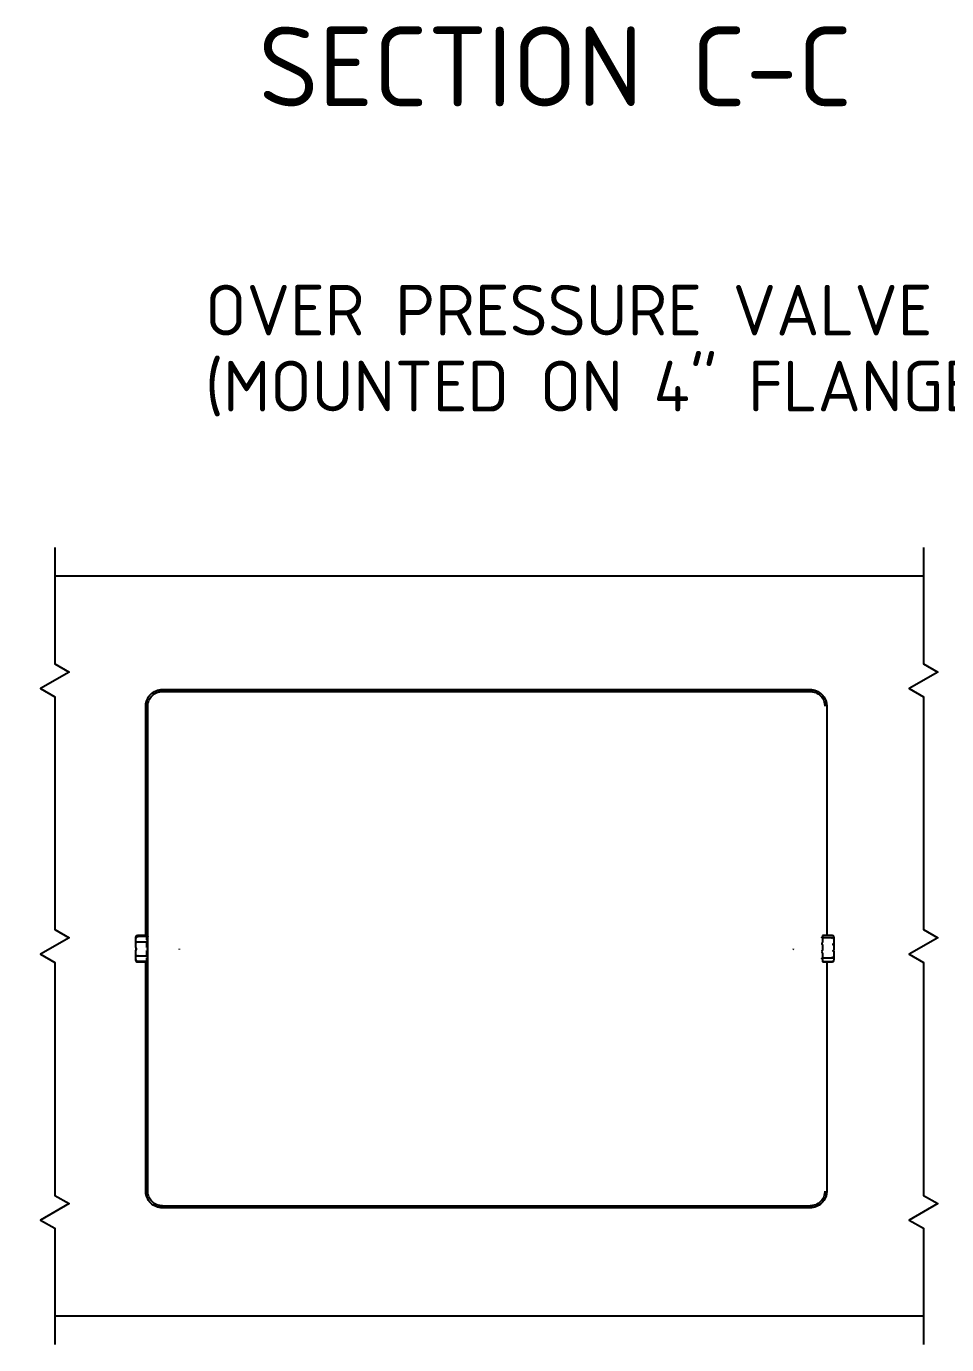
# Model space of a CAD drawing. Header units: millimetres. Extents: x 0 to 4637, y 0 to 3023.
# Drawn here: x 3483 to 3991, y 1580 to 2307 of the extents above; entities that cross this region are included whole.
import ezdxf
from ezdxf.enums import TextEntityAlignment as Align
from ezdxf.lldxf.tags import DXFTag

# ---------------------------------------------------------------- set-up
doc = ezdxf.new("R2010")
doc.units = ezdxf.units.MM
for name, color, linetype in [('__192.168.1.11_U', 7, 'Continuous'), ('Default', 7, 'Continuous'), ('KNOB_FOR_CABINET', 7, 'Continuous'), ('WALL', 7, 'Continuous')]:
    doc.layers.add(name, color=color, linetype=linetype)
doc.styles.add('SEACAD_Solid_Edge_ISO', font='seiso.ttf')
doc.styles.get("Standard").update_dxf_attribs({"font": 'calibri.ttf'})
tags = doc.linetypes.add('CENTER2', pattern=[28.575, 19.05, -3.175, 3.175, -3.175]).pattern_tags.tags
tags[10:11] = [DXFTag(74, 4), DXFTag(75, 0), DXFTag(340, '0'), DXFTag(46, 0.0), DXFTag(50, 0.0), DXFTag(44, 0.0), DXFTag(45, 0.0)]
tags[8:9] = [DXFTag(74, 4), DXFTag(75, 0), DXFTag(340, '0'), DXFTag(46, 0.0), DXFTag(50, 0.0), DXFTag(44, 0.0), DXFTag(45, 0.0)]
tags[6:7] = [DXFTag(74, 4), DXFTag(75, 0), DXFTag(340, '0'), DXFTag(46, 0.0), DXFTag(50, 0.0), DXFTag(44, 0.0), DXFTag(45, 0.0)]
tags[4:5] = [DXFTag(74, 4), DXFTag(75, 0), DXFTag(340, '0'), DXFTag(46, 0.0), DXFTag(50, 0.0), DXFTag(44, 0.0), DXFTag(45, 0.0)]

msp = doc.modelspace()

# ---------------------------------------------------------------- linework, layer by layer
at = {"color": 7, "linetype": 'CENTER2'}
for points in [[(3499.0795, 2019.325), (3499.0795, 1955.1376), (3506.9277, 1950.6064), (3491.2313, 1941.5441), (3499.0795, 1937.013), (3499.0795, 1808.638), (3506.9277, 1804.1069), (3491.2313, 1795.0446), (3499.0795, 1790.5134), (3499.0795, 1662.1385), (3506.9277, 1657.6073), (3491.2313, 1648.545), (3499.0795, 1644.0138), (3499.0795, 1579.8264)], [(3978.1206, 2019.325), (3978.1206, 1955.1376), (3985.9688, 1950.6064), (3970.2724, 1941.5441), (3978.1206, 1937.013), (3978.1206, 1808.638), (3985.9688, 1804.1069), (3970.2724, 1795.0446), (3978.1206, 1790.5134), (3978.1206, 1662.1385), (3985.9688, 1657.6073), (3970.2724, 1648.545), (3978.1206, 1644.0138), (3978.1206, 1579.8264)]]:
    msp.add_lwpolyline(points, dxfattribs=at)
at = {"layer": '__192.168.1.11_U', "color": 7, "linetype": 'Continuous'}
for p, q in [((3558.4582, 1941.0324), (3915.5732, 1941.0324)), ((3558.4582, 1939.9641), (3915.5732, 1939.9641)), ((3549.2389, 1805.4932), (3549.2389, 1931.8132)), ((3550.3072, 1664.4815), (3550.3072, 1931.8132)), ((3924.7924, 1931.8132), (3924.7924, 1805.4908)), ((3567.6517, 1798.1404), (3567.6561, 1797.9576)), ((3567.6561, 1797.9576), (3567.6688, 1797.7748)), ((3906.3626, 1797.7752), (3906.3752, 1797.9576)), ((3906.3752, 1797.9576), (3906.3796, 1798.1405)), ((3549.2389, 1664.4815), (3549.2389, 1790.8014)), ((3924.7924, 1790.8017), (3924.7924, 1664.4815)), ((3558.4582, 1656.3305), (3915.5732, 1656.3305)), ((3915.5732, 1655.2622), (3558.4582, 1655.2622))]:
    msp.add_line(p, q, dxfattribs=at)
for points in [[(3549.2389, 1931.8132), (3549.2389, 1931.831), (3549.239, 1931.8509), (3549.2392, 1931.8886), (3549.2394, 1931.9075), (3549.2401, 1931.9641), (3549.2408, 1932.0018), (3549.2436, 1932.1149), (3549.2463, 1932.1903), (3549.2574, 1932.4164), (3549.2685, 1932.5669), (3549.3128, 1933.0174), (3549.357, 1933.3162), (3549.5334, 1934.2042), (3549.7092, 1934.7845), (3550.4014, 1936.4573), (3551.0845, 1937.4802), (3552.7912, 1939.1869), (3553.8141, 1939.87), (3555.4869, 1940.5622), (3556.0672, 1940.738), (3556.9551, 1940.9143), (3557.254, 1940.9586), (3557.7045, 1941.0029), (3557.855, 1941.014), (3558.0811, 1941.025), (3558.1564, 1941.0278), (3558.2696, 1941.0306), (3558.3073, 1941.0313), (3558.3639, 1941.032), (3558.3827, 1941.0321), (3558.4204, 1941.0324), (3558.4404, 1941.0324), (3558.4582, 1941.0324)], [(3915.5732, 1941.0324), (3915.591, 1941.0324), (3915.6109, 1941.0324), (3915.6487, 1941.0321), (3915.6675, 1941.032), (3915.7241, 1941.0313), (3915.7618, 1941.0306), (3915.8749, 1941.0278), (3915.9503, 1941.025), (3916.1764, 1941.014), (3916.3269, 1941.0029), (3916.7774, 1940.9586), (3917.0762, 1940.9143), (3917.9642, 1940.738), (3918.5445, 1940.5622), (3920.2173, 1939.87), (3921.2402, 1939.1869), (3922.9469, 1937.4802), (3923.63, 1936.4573), (3924.3222, 1934.7845), (3924.498, 1934.2042), (3924.6743, 1933.3162), (3924.7186, 1933.0174), (3924.7629, 1932.5669), (3924.774, 1932.4164), (3924.785, 1932.1903), (3924.7878, 1932.1149), (3924.7906, 1932.0018), (3924.7913, 1931.9641), (3924.792, 1931.9075), (3924.7922, 1931.8886), (3924.7924, 1931.8509), (3924.7924, 1931.831), (3924.7924, 1931.8132)], [(3550.3072, 1931.8132), (3550.3072, 1931.8299), (3550.3073, 1931.8466), (3550.3075, 1931.8799), (3550.3076, 1931.8966), (3550.3083, 1931.9466), (3550.3089, 1931.98), (3550.3113, 1932.08), (3550.3138, 1932.1467), (3550.3236, 1932.3466), (3550.3334, 1932.4797), (3550.3725, 1932.8781), (3550.4117, 1933.1424), (3550.5676, 1933.9276), (3550.7231, 1934.4407), (3551.335, 1935.9196), (3551.9389, 1936.8238), (3553.4476, 1938.3325), (3554.3518, 1938.9363), (3555.8307, 1939.5483), (3556.3438, 1939.7038), (3557.129, 1939.8597), (3557.3933, 1939.8988), (3557.7916, 1939.938), (3557.9247, 1939.9478), (3558.1247, 1939.9576), (3558.1913, 1939.9601), (3558.2914, 1939.9625), (3558.3247, 1939.9631), (3558.3748, 1939.9637), (3558.3914, 1939.9639), (3558.4248, 1939.9641), (3558.4415, 1939.9641), (3558.4582, 1939.9641)], [(3915.5732, 1939.9641), (3915.5899, 1939.9641), (3915.6066, 1939.9641), (3915.6399, 1939.9639), (3915.6566, 1939.9637), (3915.7066, 1939.9631), (3915.74, 1939.9625), (3915.84, 1939.9601), (3915.9067, 1939.9576), (3916.1066, 1939.9478), (3916.2397, 1939.938), (3916.6381, 1939.8988), (3916.9024, 1939.8597), (3917.6876, 1939.7038), (3918.2007, 1939.5483), (3919.6796, 1938.9363), (3920.5838, 1938.3325), (3922.0925, 1936.8238), (3922.6963, 1935.9196), (3923.3083, 1934.4407), (3923.4638, 1933.9276), (3923.6197, 1933.1424), (3923.6588, 1932.8781), (3923.698, 1932.4797), (3923.7078, 1932.3466), (3923.7176, 1932.1467), (3923.7201, 1932.08), (3923.7225, 1931.98), (3923.7231, 1931.9466), (3923.7237, 1931.8966), (3923.7239, 1931.8799), (3923.7241, 1931.8466), (3923.7241, 1931.8299), (3923.7241, 1931.8132)], [(3558.4582, 1655.2622), (3558.4404, 1655.2622), (3558.4204, 1655.2623), (3558.3827, 1655.2625), (3558.3639, 1655.2627), (3558.3073, 1655.2634), (3558.2696, 1655.2641), (3558.1564, 1655.2669), (3558.0811, 1655.2696), (3557.855, 1655.2807), (3557.7045, 1655.2918), (3557.254, 1655.3361), (3556.9551, 1655.3803), (3556.0672, 1655.5567), (3555.4869, 1655.7325), (3553.8141, 1656.4247), (3552.7912, 1657.1078), (3551.0845, 1658.8145), (3550.4014, 1659.8374), (3549.7092, 1661.5102), (3549.5334, 1662.0905), (3549.357, 1662.9784), (3549.3128, 1663.2773), (3549.2685, 1663.7278), (3549.2574, 1663.8783), (3549.2463, 1664.1044), (3549.2436, 1664.1797), (3549.2408, 1664.2929), (3549.2401, 1664.3306), (3549.2394, 1664.3872), (3549.2392, 1664.406), (3549.239, 1664.4437), (3549.2389, 1664.4637), (3549.2389, 1664.4815)], [(3558.4582, 1656.3305), (3558.4415, 1656.3305), (3558.4248, 1656.3306), (3558.3914, 1656.3308), (3558.3748, 1656.3309), (3558.3247, 1656.3316), (3558.2914, 1656.3322), (3558.1913, 1656.3346), (3558.1247, 1656.3371), (3557.9247, 1656.3469), (3557.7916, 1656.3567), (3557.3933, 1656.3958), (3557.129, 1656.435), (3556.3438, 1656.5909), (3555.8307, 1656.7464), (3554.3518, 1657.3583), (3553.4476, 1657.9622), (3551.9389, 1659.4709), (3551.335, 1660.3751), (3550.7231, 1661.854), (3550.5676, 1662.3671), (3550.4117, 1663.1523), (3550.3725, 1663.4166), (3550.3334, 1663.8149), (3550.3236, 1663.948), (3550.3138, 1664.148), (3550.3113, 1664.2146), (3550.3089, 1664.3147), (3550.3083, 1664.348), (3550.3076, 1664.3981), (3550.3075, 1664.4147), (3550.3073, 1664.4481), (3550.3072, 1664.4648), (3550.3072, 1664.4815)], [(3923.7241, 1664.4815), (3923.7241, 1664.4648), (3923.7241, 1664.4481), (3923.7239, 1664.4147), (3923.7237, 1664.3981), (3923.7231, 1664.348), (3923.7225, 1664.3147), (3923.7201, 1664.2146), (3923.7176, 1664.148), (3923.7078, 1663.948), (3923.698, 1663.8149), (3923.6588, 1663.4166), (3923.6197, 1663.1523), (3923.4638, 1662.3671), (3923.3083, 1661.854), (3922.6963, 1660.3751), (3922.0925, 1659.4709), (3920.5838, 1657.9622), (3919.6796, 1657.3583), (3918.2007, 1656.7464), (3917.6876, 1656.5909), (3916.9024, 1656.435), (3916.6381, 1656.3958), (3916.2397, 1656.3567), (3916.1066, 1656.3469), (3915.9067, 1656.3371), (3915.84, 1656.3346), (3915.74, 1656.3322), (3915.7066, 1656.3316), (3915.6566, 1656.3309), (3915.6399, 1656.3308), (3915.6066, 1656.3306), (3915.5899, 1656.3305), (3915.5732, 1656.3305)], [(3924.7924, 1664.4815), (3924.7924, 1664.4637), (3924.7924, 1664.4437), (3924.7922, 1664.406), (3924.792, 1664.3872), (3924.7913, 1664.3306), (3924.7906, 1664.2929), (3924.7878, 1664.1797), (3924.785, 1664.1044), (3924.774, 1663.8783), (3924.7629, 1663.7278), (3924.7186, 1663.2773), (3924.6743, 1662.9784), (3924.498, 1662.0905), (3924.3222, 1661.5102), (3923.63, 1659.8374), (3922.9469, 1658.8145), (3921.2402, 1657.1078), (3920.2173, 1656.4247), (3918.5445, 1655.7325), (3917.9642, 1655.5567), (3917.0762, 1655.3803), (3916.7774, 1655.3361), (3916.3269, 1655.2918), (3916.1764, 1655.2807), (3915.9503, 1655.2696), (3915.8749, 1655.2669), (3915.7618, 1655.2641), (3915.7241, 1655.2634), (3915.6675, 1655.2627), (3915.6487, 1655.2625), (3915.6109, 1655.2623), (3915.591, 1655.2622), (3915.5732, 1655.2622)]]:
    msp.add_open_spline(points, degree=3, knots=[0, 0, 0, 0, 0.00390625, 0.00390625, 0.0078125, 0.0078125, 0.015625, 0.015625, 0.03125, 0.03125, 0.0625, 0.0625, 0.125, 0.125, 0.25, 0.25, 0.5, 0.5, 0.75, 0.75, 0.875, 0.875, 0.9375, 0.9375, 0.96875, 0.96875, 0.984375, 0.984375, 0.9921875, 0.9921875, 0.99609375, 0.99609375, 1, 1, 1, 1], dxfattribs=at)
at = {"layer": 'Default', "color": 7, "linetype": 'CENTER2', "const_width": 0.00314}
msp.add_lwpolyline([(3149.9845, 1797.8686), (4396.5443, 1797.8686)], dxfattribs=at)
at = {"layer": 'KNOB_FOR_CABINET', "color": 7, "linetype": 'Continuous'}
for p, q in [((3543.7775, 1804.5186), (3543.7775, 1804.677)), ((3543.7775, 1803.9834), (3543.7775, 1804.5186)), ((3543.7775, 1802.4615), (3543.7775, 1803.9834)), ((3549.8991, 1805.4932), (3544.5938, 1805.4932)), ((3544.8004, 1804.7775), (3544.5938, 1804.7775)), ((3549.9381, 1804.7779), (3545.0019, 1804.7779)), ((3549.8991, 1805.3024), (3549.8991, 1805.4932)), ((3550.3072, 1805.0851), (3549.8991, 1805.4932)), ((3549.8991, 1802.9583), (3549.8991, 1804.7381)), ((3927.3971, 1804.0541), (3922.4198, 1804.0541)), ((3927.3971, 1805.4908), (3922.4985, 1805.4908)), ((3922.4998, 1805.4907), (3922.4998, 1804.8374)), ((3922.4998, 1803.974), (3922.4998, 1801.7763)), ((3927.3971, 1805.4907), (3927.3971, 1805.4908)), ((3927.5986, 1805.4906), (3927.3971, 1805.4907)), ((3927.5986, 1805.4906), (3927.5986, 1805.4908)), ((3927.8052, 1805.4908), (3927.5986, 1805.4908)), ((3927.8052, 1804.0536), (3927.5986, 1804.0536)), ((3927.8052, 1805.4906), (3927.8052, 1805.4908)), ((3928.6214, 1804.6732), (3928.6214, 1804.1146)), ((3928.6214, 1804.1146), (3928.6214, 1803.2959)), ((3928.6214, 1803.2959), (3928.6214, 1801.4166)), ((3543.7775, 1801.1475), (3543.7775, 1802.4615)), ((3543.7775, 1798.7565), (3543.7775, 1801.1475)), ((3543.7775, 1798.7565), (3543.7775, 1798.1085)), ((3543.7775, 1798.0677), (3543.7775, 1798.1085)), ((3543.7775, 1798.0677), (3543.7775, 1797.2703)), ((3543.7775, 1797.1655), (3543.7775, 1797.2703)), ((3543.7775, 1794.8188), (3543.7775, 1797.1655)), ((3544.1856, 1797.8705), (3544.1856, 1798.0721)), ((3544.8004, 1801.7787), (3544.5938, 1801.7787)), ((3545.0019, 1801.7793), (3544.8004, 1801.7782)), ((3550.1292, 1801.7794), (3545.0019, 1801.7794)), ((3549.8991, 1798.7764), (3549.8991, 1801.5725)), ((3549.8991, 1794.3543), (3549.8991, 1797.0986)), ((3550.3061, 1801.957), (3550.3072, 1802.0622)), ((3550.3072, 1797.9479), (3550.3061, 1798.0753)), ((3550.3061, 1797.8205), (3550.3072, 1797.9479)), ((3922.4998, 1800.2317), (3922.4998, 1797.3291)), ((3922.4998, 1795.6932), (3922.4998, 1793.1944)), ((3928.2133, 1800.6364), (3928.2133, 1800.4508)), ((3928.2133, 1796.8731), (3928.2133, 1796.6766)), ((3928.6214, 1801.4166), (3928.6214, 1799.9899)), ((3928.6214, 1799.952), (3928.6214, 1799.9899)), ((3928.6214, 1799.952), (3928.6214, 1797.4698)), ((3928.6214, 1796.7359), (3928.6214, 1797.4685)), ((3928.6214, 1796.7359), (3928.6214, 1795.9187)), ((3928.6214, 1795.9187), (3928.6214, 1793.7819)), ((3543.7775, 1793.5586), (3543.7775, 1794.8188)), ((3543.7775, 1792.1276), (3543.7775, 1793.5586)), ((3543.7775, 1792.0777), (3543.7775, 1792.1276)), ((3543.7775, 1791.7151), (3543.7775, 1792.0777)), ((3543.7775, 1791.7151), (3543.7775, 1791.6176)), ((3544.5938, 1794.1675), (3544.8004, 1794.1675)), ((3544.5938, 1791.3526), (3544.8917, 1791.3344)), ((3544.5938, 1790.8014), (3549.8991, 1790.8014)), ((3545.0019, 1794.1668), (3550.0807, 1794.1668)), ((3545.0019, 1791.3047), (3549.9285, 1791.3047)), ((3549.8991, 1791.3328), (3549.8991, 1793.0253)), ((3549.8991, 1790.8014), (3550.3072, 1791.2095)), ((3549.8991, 1790.9311), (3549.8991, 1790.8014)), ((3550.3072, 1793.9097), (3550.3061, 1794.0106)), ((3922.3778, 1793.0681), (3927.3971, 1793.0681)), ((3922.4925, 1790.9206), (3927.3971, 1790.9206)), ((3922.4998, 1792.0922), (3922.4998, 1790.9272)), ((3927.3971, 1790.8017), (3922.4998, 1790.8017)), ((3927.5072, 1790.8018), (3927.3971, 1790.8017)), ((3927.5072, 1790.928), (3927.8052, 1790.9371)), ((3927.8052, 1790.8024), (3927.5072, 1790.8018)), ((3927.5986, 1793.0687), (3927.8052, 1793.0687)), ((3928.6214, 1793.7819), (3928.6214, 1792.7368)), ((3928.6214, 1792.7368), (3928.6214, 1791.7484))]:
    msp.add_line(p, q, dxfattribs=at)
for centre, radius, start, end in [((3544.5938, 1804.677), 0.8162, 90, 180), ((3544.5753, 1804.505), 0.7978, 88.6722345, 179.0247601), ((3544.5689, 1803.9458), 0.7922, 88.2002161, 177.2793301), ((3545.0213, 1825.3619), 20.5847, 269.3853843, 269.9460252), ((3550.5801, 1803.0527), 0.6875, 187.8953178, 226.3816052), ((3927.4621, 1813.1637), 9.1115, 269.5911937, 270.8578093), ((3927.8045, 1804.6738), 0.8169, 359.9615226, 89.9536077), ((3543.7975, 1798.0825), 0.3853, 52.9404963, 53.968045), ((3543.7975, 1798.0825), 0.3853, 359.0279424, 52.9351432), ((3550.3268, 1798.7783), 0.4277, 180.2454608, 238.8922526), ((3550.3548, 1797.0912), 0.4557, 123.1129223, 179.0731103), ((3549.6483, 1802.0731), 0.6645, 8.1644923, 46.4834603), ((3549.9026, 1798.0634), 0.4036, 1.6880573, 59.7684176), ((3549.8751, 1797.8373), 0.4312, 302.3405963, 357.763738), ((3922.3318, 1800.7394), 0.239, 178.4677109, 260.6853344), ((3922.6873, 1800.919), 0.5976, 131.2744585, 174.1084751), ((3922.4044, 1796.7171), 0.3115, 110.9296484, 180.1801029), ((3922.6155, 1796.5054), 0.524, 184.1341216, 232.0268847), ((3921.8808, 1801.8334), 0.6217, 311.5497121, 354.7301541), ((3922.167, 1797.3163), 0.3331, 292.2484515, 2.2015795), ((3921.952, 1795.6626), 0.5487, 3.2002309, 51.5606722), ((3928.4487, 1796.9016), 0.2316, 147.3420429, 183.8366968), ((3544.5742, 1791.7179), 0.7967, 180.1995002, 271.4037764), ((3544.5938, 1791.6176), 0.8162, 180, 270), ((3544.9456, 1785.1249), 9.0443, 89.5870971, 90.9199238), ((3544.9467, 1792.8036), 1.4984, 267.4658175, 272.1108852), ((3550.5944, 1792.918), 0.7035, 133.9837108, 171.228575), ((3549.6344, 1793.914), 0.6798, 313.9016695, 351.0960137), ((3927.3529, 1778.6249), 14.4444, 89.0255309, 89.8245026), ((3927.4072, 1795.273), 4.3525, 269.8674688, 271.3886921), ((3927.7958, 1791.7627), 0.8257, 270.6491811, 359.0076658), ((3927.8037, 1791.6201), 0.8177, 270.1025276, 359.9645219)]:
    msp.add_arc(centre, radius, start, end, dxfattribs=at)
for centre, major_axis, ratio, start_param, end_param in [((3544.1652, 1798.7565), (0.3877, 0), 0.99958658, 3.14159265, 4.27961745), ((3544.1652, 1797.1655), (0.3877, 0), 0.99958658, 2.00356785, 3.14159265), ((3543.7775, 1797.965), (0.4081, 0), 0.99958658, 5.2212461, 6.28318531), ((3543.7775, 1797.8705), (0.4081, 0), 0.99958658, 5.2212461, 6.28318531), ((3543.8315, 1798.0343), (-0.1982, -0.3568), 0.9430076, 2.06182056, 3.22010868), ((3928.5675, 1796.7658), (0.3114, -0.2638), 0.8930173, 3.15273157, 3.17901276), ((3544.5938, 1791.7112), (0.0291, 0.3866), 0.17978295, 3.12546459, 3.53824404), ((3544.8917, 1791.694), (0.0114, 0.3875), 0.07244853, 3.14267179, 3.52593448), ((3927.5072, 1791.309), (-0.0056, 0.3877), 0.0767703, 2.95512361, 3.13529042)]:
    msp.add_ellipse(centre, major_axis=major_axis, ratio=ratio, start_param=start_param, end_param=end_param, dxfattribs=at)
for points, knots in [([(3544.5938, 1804.7631), (3544.5359, 1804.7665), (3544.3877, 1804.773), (3544.1325, 1804.6605), (3543.9087, 1804.4484), (3543.7854, 1804.1963), (3543.7893, 1804.0461), (3543.7919, 1803.9835)], [0, 0, 0, 0, 0.12475517, 0.37115318, 0.61833563, 0.86292842, 1, 1, 1, 1]), ([(3549.8991, 1805.3024), (3549.8991, 1805.2838), (3549.9252, 1805.2392), (3550.0025, 1805.1338), (3550.0527, 1805.0736), (3550.1058, 1805.0143)], [0, 0, 0, 0, 0.5, 0.5, 1, 1, 1, 1]), ([(3550.1058, 1804.6983), (3550.0524, 1804.7355), (3550.0024, 1804.7637), (3549.9253, 1804.7841), (3549.8991, 1804.7744), (3549.8991, 1804.7381)], [0, 0, 0, 0, 0.5, 0.5, 1, 1, 1, 1]), ([(3550.1058, 1805.0143), (3550.1567, 1804.9575), (3550.2036, 1804.9015), (3550.2786, 1804.797), (3550.3046, 1804.7503), (3550.3061, 1804.7241)], [0, 0, 0, 0, 0.5, 0.5, 1, 1, 1, 1]), ([(3550.278, 1804.6147), (3550.2679, 1804.6147), (3550.2555, 1804.6174), (3550.204, 1804.6355), (3550.1567, 1804.6629), (3550.1058, 1804.6983)], [0.311962574, 0.311962574, 0.311962574, 0.311962574, 0.5, 0.5, 1, 1, 1, 1]), ([(3922.0929, 1804.1625), (3922.0943, 1804.2026), (3922.1201, 1804.26), (3922.1949, 1804.3792), (3922.2422, 1804.4397), (3922.2931, 1804.498)], [0, 0, 0, 0, 0.5, 0.5, 1, 1, 1, 1]), ([(3922.2931, 1804.498), (3922.3466, 1804.5593), (3922.3966, 1804.6238), (3922.4736, 1804.7458), (3922.4998, 1804.8034), (3922.4998, 1804.8374)], [0, 0, 0, 0, 0.5, 0.5, 1, 1, 1, 1]), ([(3922.4998, 1803.974), (3922.4998, 1804.0241), (3922.4737, 1804.0498), (3922.431, 1804.054), (3922.4269, 1804.0542), (3922.4226, 1804.0541)], [0, 0, 0, 0, 0.5, 0.5, 0.552282093, 0.552282093, 0.552282093, 0.552282093]), ([(3928.6097, 1803.3112), (3928.6124, 1803.3463), (3928.6206, 1803.4625), (3928.5297, 1803.6745), (3928.3483, 1803.8838), (3928.0888, 1804.0271), (3927.9092, 1804.0433), (3927.8058, 1804.0501)], [0, 0, 0, 0, 0.08031806, 0.3090825, 0.53670467, 0.77140646, 1, 1, 1, 1]), ([(3544.5777, 1801.7715), (3544.5362, 1801.7728), (3544.4003, 1801.7757), (3544.1657, 1801.7063), (3543.945, 1801.5624), (3543.818, 1801.3746), (3543.7662, 1801.2213), (3543.7792, 1801.1533), (3543.7801, 1801.1485)], [0, 0, 0, 0, 0.09553195, 0.36387309, 0.60285071, 0.8017146, 0.98797467, 1, 1, 1, 1]), ([(3550.1058, 1801.7793), (3550.0524, 1801.7807), (3550.0024, 1801.768), (3549.9253, 1801.7016), (3549.8991, 1801.6453), (3549.8991, 1801.5725)], [0, 0, 0, 0, 0.5, 0.5, 1, 1, 1, 1]), ([(3550.3061, 1801.957), (3550.3046, 1801.8926), (3550.2788, 1801.8452), (3550.204, 1801.7885), (3550.1567, 1801.7779), (3550.1058, 1801.7793)], [0, 0, 0, 0, 0.5, 0.5, 1, 1, 1, 1]), ([(3922.4998, 1800.2317), (3922.4998, 1800.3107), (3922.4737, 1800.3777), (3922.3964, 1800.4678), (3922.3463, 1800.493), (3922.2931, 1800.5035)], [0, 0, 0, 0, 0.5, 0.5, 1, 1, 1, 1]), ([(3928.6154, 1799.952), (3928.6128, 1800.0096), (3928.6062, 1800.1093), (3928.5225, 1800.2498), (3928.4023, 1800.3609), (3928.2282, 1800.4489), (3928.0505, 1800.4981), (3927.9364, 1800.4996), (3927.9105, 1800.4998)], [0, 0, 0, 0, 0.15538286, 0.31295656, 0.47270984, 0.66169998, 0.93366584, 1, 1, 1, 1]), ([(3928.1841, 1797.027), (3928.2512, 1797.0405), (3928.3493, 1797.0639), (3928.4858, 1797.1525), (3928.5771, 1797.2686), (3928.6226, 1797.3844), (3928.6168, 1797.449), (3928.6148, 1797.4692)], [0, 0, 0, 0, 0.30124305, 0.52029251, 0.71750894, 0.9240629, 1, 1, 1, 1]), ([(3543.7855, 1794.8143), (3543.7829, 1794.7958), (3543.7717, 1794.7118), (3543.8347, 1794.5509), (3543.9661, 1794.3784), (3544.1655, 1794.2476), (3544.3904, 1794.1722), (3544.5329, 1794.1762), (3544.5938, 1794.1788)], [0, 0, 0, 0, 0.04517514, 0.2381657, 0.42359973, 0.62580836, 0.86223933, 1, 1, 1, 1]), ([(3543.7922, 1792.0903), (3543.7898, 1792.0526), (3543.7833, 1791.9336), (3543.883, 1791.7146), (3544.0723, 1791.4979), (3544.3229, 1791.3572), (3544.4852, 1791.3413), (3544.5652, 1791.335)], [0, 0, 0, 0, 0.08821058, 0.32274062, 0.56665647, 0.8170555, 1, 1, 1, 1]), ([(3549.8991, 1794.3543), (3549.8991, 1794.2838), (3549.9252, 1794.2312), (3550.0025, 1794.172), (3550.0527, 1794.1632), (3550.1058, 1794.1681)], [0, 0, 0, 0, 0.5, 0.5, 1, 1, 1, 1]), ([(3549.8991, 1791.3328), (3549.8991, 1791.302), (3549.9252, 1791.2984), (3550.0025, 1791.3295), (3550.0525, 1791.3621), (3550.1064, 1791.4031)], [0, 0, 0, 0, 0.5, 0.5, 1, 1, 1, 1]), ([(3550.1064, 1791.208), (3550.0526, 1791.1486), (3550.0029, 1791.0901), (3549.9254, 1790.9885), (3549.8991, 1790.9465), (3549.8991, 1790.9311)], [0, 0, 0, 0, 0.5, 0.5, 1, 1, 1, 1]), ([(3550.1058, 1794.1681), (3550.1567, 1794.1729), (3550.2036, 1794.166), (3550.2786, 1794.1166), (3550.3046, 1794.0724), (3550.3061, 1794.0106)], [0, 0, 0, 0, 0.5, 0.5, 1, 1, 1, 1]), ([(3550.1064, 1791.4031), (3550.1579, 1791.4424), (3550.2063, 1791.4747), (3550.2624, 1791.5014), (3550.2781, 1791.5064), (3550.2893, 1791.5065)], [0, 0, 0, 0, 0.5, 0.5, 0.747574476, 0.747574476, 0.747574476, 0.747574476]), ([(3550.3072, 1791.4901), (3550.3072, 1791.4678), (3550.2816, 1791.4235), (3550.2061, 1791.3214), (3550.1575, 1791.2644), (3550.1064, 1791.208)], [0, 0, 0, 0, 0.5, 0.5, 1, 1, 1, 1]), ([(3922.2931, 1792.4661), (3922.2422, 1792.5239), (3922.1954, 1792.5853), (3922.1204, 1792.7139), (3922.0943, 1792.7799), (3922.0929, 1792.8311)], [0, 0, 0, 0, 0.5, 0.5, 1, 1, 1, 1]), ([(3922.4998, 1792.0922), (3922.4998, 1792.1388), (3922.4737, 1792.2058), (3922.3964, 1792.3392), (3922.3463, 1792.4058), (3922.2931, 1792.4661)], [0, 0, 0, 0, 0.5, 0.5, 1, 1, 1, 1]), ([(3922.3789, 1793.0681), (3922.3994, 1793.068), (3922.4183, 1793.0712), (3922.4736, 1793.0945), (3922.4998, 1793.1336), (3922.4998, 1793.1944)], [0.28213297, 0.28213297, 0.28213297, 0.28213297, 0.5, 0.5, 1, 1, 1, 1]), ([(3927.8052, 1793.0793), (3927.8579, 1793.0768), (3928.0051, 1793.0719), (3928.253, 1793.1651), (3928.471, 1793.3418), (3928.6017, 1793.5633), (3928.6119, 1793.707), (3928.6156, 1793.7824)], [0, 0, 0, 0, 0.11639678, 0.37850497, 0.60955657, 0.82426018, 1, 1, 1, 1]), ([(3927.8052, 1793.1951), (3927.9131, 1793.1951), (3928.019, 1793.2104), (3928.2167, 1793.2695), (3928.3072, 1793.3132), (3928.5329, 1793.4758), (3928.6214, 1793.6276), (3928.6214, 1793.7819)], [0, 0, 0, 0, 0.25, 0.25, 0.5, 0.5, 1, 1, 1, 1])]:
    msp.add_open_spline(points, degree=3, knots=knots, dxfattribs=at)
msp.add_open_spline([(3927.9141, 1800.5046), (3927.8787, 1800.5072), (3927.8424, 1800.5083), (3927.8052, 1800.5076)], degree=3, dxfattribs=at)
at = {"layer": 'WALL', "color": 7, "linetype": 'Continuous'}
for p, q in [((3499.0795, 2003.6287), (3978.1206, 2003.6287)), ((3978.1206, 1595.5228), (3499.0795, 1595.5228))]:
    msp.add_line(p, q, dxfattribs=at)

# ---------------------------------------------------------------- texts
at = {"layer": 'Default', "color": 7, "linetype": 'Continuous', "style": 'SEACAD_Solid_Edge_ISO'}
msp.add_text('SECTION C-C', height=43.949867, dxfattribs=at).set_placement((3611.3966, 2306.525), align=Align.TOP_LEFT)
at = {"layer": 'Default', "color": 7, "linetype": 'Continuous', "insert": (3581.9579, 2164.1536), "char_height": 27.908166, "attachment_point": 1}
msp.add_mtext('{\\pxsm0.9;\\fSolid Edge ANSI|b0||i0||c0|p34;\\W1.;OVER PRESSURE VALVE\\P(MOUNTED ON 4" FLANGE)\\P}', dxfattribs=at)

doc.saveas('drawing.dxf')
